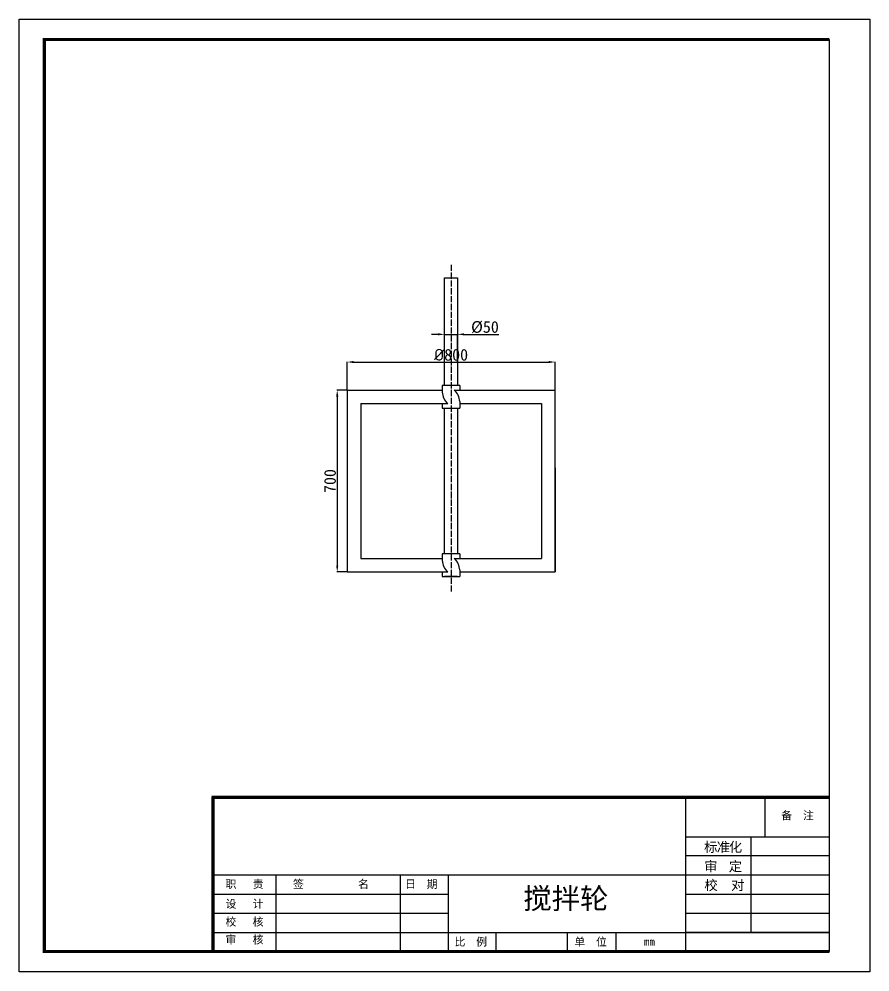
# Model space of a CAD drawing. Header units: millimetres. Extents: x 2128 to 23460, y -18769 to 2996.
# Drawn here: x 20186 to 23460, y -5116 to -1449 of the extents above; entities that cross this region are included whole.
import ezdxf

# ---------------------------------------------------------------- set-up
doc = ezdxf.new("R2010")
doc.units = ezdxf.units.MM
doc.linetypes.add('ACAD_ISO04W100', pattern=[30, 24, -3, 0, -3])
doc.layers.add('中心线', color=1, linetype='ACAD_ISO04W100')
doc.layers.add('标注', color=6, linetype='Continuous')
doc.layers.add('标注线', color=7, linetype='Continuous', lineweight=9)
doc.styles.get("Standard").update_dxf_attribs({"font": ''})
doc.styles.add('STYLE1', font='')
doc.styles.get('Standard').set_extended_font_data('SimSun')
doc.styles.get('STYLE1').set_extended_font_data('FangSong_GB2312')
doc.dimstyles.new('ISO-25', dxfattribs={"dimtxt": 45, "dimasz": 25, "dimexe": 1.25, "dimexo": 0.625, "dimgap": 5, "dimtad": 1, "dimtxsty": 'Standard', "dimcen": 2.5, "dimadec": 0, "dimazin": 0, "dimtfac": 1, "dimtmove": 0, "dimatfit": 3, "dimfxl": 0, "dimarcsym": 0})

# ---------------------------------------------------------------- blocks, each defined once
blk = doc.blocks.new('*D60')
at = {"layer": 'Defpoints', "color": 0, "transparency": 16777216}
for p in [(21872.9, -2662.4), (21822.9, -2772.6), (21872.9, -2769.8)]:
    blk.add_point(p, dxfattribs=at)
at = {"layer": '标注', "color": 0, "lineweight": -2, "transparency": 16777216}
for p, q in [((21797.9, -2662.4), (21772.9, -2662.4)), ((21822.9, -2771.9), (21822.9, -2661.1)), ((21822.9, -2662.4), (21872.9, -2662.4)), ((21872.9, -2769.2), (21872.9, -2661.1)), ((21897.9, -2662.4), (22031.9, -2662.4))]:
    blk.add_line(p, q, dxfattribs=at)
at = {"layer": '标注', "color": 0, "transparency": 16777216}
for points in [[(21797.9, -2658.2), (21797.9, -2666.5), (21822.9, -2662.4)], [(21897.9, -2658.2), (21897.9, -2666.5), (21872.9, -2662.4)]]:
    blk.add_solid(points, dxfattribs=at)
at = {"layer": '标注', "color": 0, "transparency": 16777216, "insert": (21978.5, -2634.9), "char_height": 45, "attachment_point": 5}
blk.add_mtext('%%C50', dxfattribs=at)
blk = doc.blocks.new('*D61')
at = {"layer": 'Defpoints', "color": 0, "transparency": 16777216}
for p in [(21448.2, -2876.8), (21410.1, -3576.8), (21448.2, -3576.8)]:
    blk.add_point(p, dxfattribs=at)
at = {"layer": '标注', "color": 0, "lineweight": -2, "transparency": 16777216}
for p, q in [((21447.6, -2876.8), (21408.9, -2876.8)), ((21410.1, -2901.8), (21410.1, -3551.8)), ((21447.6, -3576.8), (21408.9, -3576.8))]:
    blk.add_line(p, q, dxfattribs=at)
at = {"layer": '标注', "color": 0, "transparency": 16777216}
for points in [[(21405.9, -2901.8), (21414.3, -2901.8), (21410.1, -2876.8)], [(21405.9, -3551.8), (21414.3, -3551.8), (21410.1, -3576.8)]]:
    blk.add_solid(points, dxfattribs=at)
at = {"layer": '标注', "color": 0, "transparency": 16777216, "insert": (21382.6, -3226.8), "char_height": 45, "attachment_point": 5, "rotation": 90}
blk.add_mtext('700', dxfattribs=at)
blk = doc.blocks.new('*D62')
at = {"layer": 'Defpoints', "color": 0, "transparency": 16777216}
for p in [(22248.2, -2768.9), (21448.2, -2876.8), (22248.2, -2876.8)]:
    blk.add_point(p, dxfattribs=at)
at = {"layer": '标注', "color": 0, "lineweight": -2, "transparency": 16777216}
for p, q in [((21448.2, -2876.2), (21448.2, -2767.7)), ((21473.2, -2768.9), (22223.2, -2768.9)), ((22248.2, -2876.2), (22248.2, -2767.7))]:
    blk.add_line(p, q, dxfattribs=at)
at = {"layer": '标注', "color": 0, "transparency": 16777216}
for points in [[(21473.2, -2764.8), (21473.2, -2773.1), (21448.2, -2768.9)], [(22223.2, -2764.8), (22223.2, -2773.1), (22248.2, -2768.9)]]:
    blk.add_solid(points, dxfattribs=at)
at = {"layer": '标注', "color": 0, "transparency": 16777216, "insert": (21848.2, -2741.4), "char_height": 45, "attachment_point": 5}
blk.add_mtext('{\\fISOCPEUR|b0|i0|c0|p34;%%C}800', dxfattribs=at)

msp = doc.modelspace()

# ---------------------------------------------------------------- linework, layer by layer
for p, q in [((23303.442, -5036.8), (23303.442, -1528.133)), ((21822.886, -2858.908), (21822.886, -2444.672)), ((21822.886, -2444.672), (21872.886, -2444.672)), ((21872.886, -2444.672), (21872.886, -2858.908)), ((21814.231, -2858.908), (21814.231, -2884.566)), ((21881.542, -2858.908), (21814.231, -2858.908)), ((21881.542, -2858.908), (21881.542, -2876.79)), ((21448.24, -2876.79), (21448.24, -3576.79)), ((21448.24, -2876.79), (21814.231, -2876.79)), ((21860.476, -2876.79), (22248.24, -2876.79)), ((22248.24, -3576.79), (22248.24, -2876.79)), ((21500.343, -2928.894), (21500.343, -3524.687)), ((21500.343, -2928.894), (21835.297, -2928.894)), ((21814.231, -2928.894), (21814.231, -2946.775)), ((21881.542, -2921.117), (21881.542, -2946.775)), ((21881.542, -2928.894), (22196.136, -2928.894)), ((22196.136, -2928.894), (22196.136, -3524.687)), ((21814.231, -2946.775), (21881.542, -2946.775)), ((21822.886, -3506.805), (21822.886, -2946.775)), ((21872.886, -2946.775), (21872.886, -3506.805)), ((22248.24, -3175.668), (22248.24, -3576.79)), ((21814.231, -3506.805), (21814.231, -3532.463)), ((21881.542, -3506.805), (21814.231, -3506.805)), ((21881.542, -3506.805), (21881.542, -3524.687)), ((21500.343, -3524.687), (21814.231, -3524.687)), ((21860.476, -3524.687), (22196.136, -3524.687)), ((21448.24, -3576.79), (21835.297, -3576.79)), ((21814.231, -3576.79), (21814.231, -3594.672)), ((21881.542, -3569.014), (21881.542, -3594.672)), ((21881.542, -3576.79), (22248.24, -3576.79)), ((21814.231, -3594.672), (21881.542, -3594.672)), ((21872.886, -3594.672), (21822.886, -3594.672)), ((22751.36, -4595.445), (23303.442, -4595.445))]:
    msp.add_line(p, q)
at = {"linetype": 'Continuous', "lineweight": -3}
for p, q in [((20926.135, -4443.425), (23303.442, -4443.425)), ((20926.491, -4443.425), (23303.442, -4443.425)), ((20926.491, -4443.425), (23303.799, -4443.425)), ((22751.36, -5036.8), (22751.36, -4443.427)), ((23055.995, -4595.445), (23055.995, -4443.425)), ((23002.833, -4963.241), (23002.833, -4595.445)), ((23303.442, -4669.004), (22751.36, -4669.004)), ((20938.664, -4742.563), (23303.442, -4742.563)), ((21174.887, -5036.8), (21174.887, -4742.563)), ((21654.123, -5036.8), (21654.123, -4742.563)), ((21838.021, -5036.8), (21838.021, -4742.563)), ((20938.664, -4816.123), (21838.021, -4816.123)), ((22751.36, -4816.123), (23303.442, -4816.123)), ((20938.503, -4889.682), (21838.021, -4889.682)), ((22751.36, -4889.682), (23303.442, -4889.682)), ((20938.503, -4963.241), (21838.021, -4963.241)), ((21838.021, -4963.241), (23303.442, -4963.241)), ((22020.496, -4962.29), (22020.496, -5036.8)), ((22294.69, -4962.29), (22294.69, -5036.8)), ((22481.734, -4962.29), (22481.734, -5036.8)), ((23303.442, -4963.241), (22751.36, -4963.241)), ((20938.478, -5036.8), (23303.442, -5036.8))]:
    msp.add_line(p, q, dxfattribs=at)
at = {"lineweight": -3}
msp.add_lwpolyline([(20186.086, -1449.336), (23459.649, -1449.336), (23459.649, -5115.596), (20186.086, -5115.596)], close=True, dxfattribs=at)
at = {"linetype": 'Continuous', "lineweight": -3, "const_width": 12.26}
for points in [[(23303.442, -1528.133), (20283.059, -1528.133), (20283.059, -5036.8)], [(23303.442, -5036.8), (20283.059, -5036.8), (20283.059, -1528.133)], [(20926.491, -4443.435), (23303.442, -4443.425)], [(20932.531, -4443.435), (20932.531, -5036.8)]]:
    msp.add_lwpolyline(points, dxfattribs=at)
for centre, start, end in [((21879.583, -2880.678), 183.404911, 227.432491), ((21816.19, -2925.005), 3.404911, 47.432491), ((21879.583, -3528.575), 183.404911, 227.432491), ((21816.19, -3572.902), 3.404911, 47.432491)]:
    msp.add_arc(centre, 65.467, start, end)
at = {"layer": '中心线'}
msp.add_line((21847.886, -2394.672), (21847.886, -3651.872), dxfattribs=at)

# ---------------------------------------------------------------- texts
at = {"linetype": 'Continuous', "lineweight": -3, "char_height": 30.64964, "attachment_point": 1}
for s, insert, width in [('{\\fSimSun|b0|i0|c134|p54;备  注}', (23118.638, -4498.237), 410.52998), ('{\\fSimSun|b0|i0|c134|p54;职   责}', (20980.364, -4762.31), 283.58211), ('{\\fSimSun|b0|i0|c134|p54;签          名}', (21239.942, -4762.31), 356.97555), ('{\\fSimSun|b0|i0|c134|p54;日  期}', (21670.908, -4762.31), 283.58211), ('{\\fSimSun|b0|i0|c134|p54;设   计   }', (20980.364, -4838.313), 283.58211), ('{\\fSimSun|b0|i0|c134|p54;校   核   }', (20980.364, -4907.315), 283.58211), ('{\\fSimSun|b0|i0|c134|p54;审   核   }', (20980.364, -4976.066), 283.58211), ('{\\fSimSun|b0|i0|c134|p54;比  例}', (21861.424, -4984.303), 283.58211), ('{\\fSimSun|b0|i0|c134|p54;单  位}', (22322.176, -4984.303), 283.58211), ('{\\fSimSun|b0|i0|c134|p2;mm}', (22590.401, -4983.563), 283.58211)]:
    msp.add_mtext(s, dxfattribs=dict(at, insert=insert, width=width))
at = {"layer": '标注', "insert": (22126.23, -4792.915), "char_height": 80, "attachment_point": 1}
msp.add_mtext_dynamic_manual_height_columns('{\\C0;搅拌轮}', width=913.33857, gutter_width=12.5, heights=[0], dxfattribs=at)
at = {"layer": '标注线', "color": 7, "ltscale": 0.13, "attachment_point": 1, "style": 'STYLE1'}
for s, insert, char_height, width in [('标', (22821.52, -4616.371), 37.736, 47.23771), ('准', (22870.036, -4616.371), 37.736, 47.23771), ('化', (22916.443, -4616.371), 37.736, 47.23771), ('审', (22821.52, -4690.596), 37.736, 47.23771), ('定', (22916.443, -4690.596), 37.736, 47.23771), ('校  对', (22822.548, -4762.948), 37.7359, 190.2792)]:
    msp.add_mtext(s, dxfattribs=dict(at, insert=insert, char_height=char_height, width=width))

# ---------------------------------------------------------------- dimensions: what is measured, and where the dimension line sits
at = {"layer": '标注'}
for base, p1, p2, text, picture, middle in [((21872.886, -2662.375), (21822.886, -2772.559), (21872.886, -2769.806), '%%C<>', '*D60', (21978.511, -2662.375)), ((22248.24, -2768.918), (21448.24, -2876.79), (22248.24, -2876.79), '{\\fISOCPEUR|b0|i0|c0|p34;%%C}<>', '*D62', (21848.24, -2768.918))]:
    dim = msp.add_linear_dim(base=base, p1=p1, p2=p2, text=text, dimstyle='ISO-25', dxfattribs=at)
    dim.commit()
    dim.dimension.update_dxf_attribs({"geometry": picture, "text_midpoint": middle, "dimtype": 160})
dim = msp.add_linear_dim(base=(21410.104, -3576.79), p1=(21448.24, -2876.79), p2=(21448.24, -3576.79), angle=90, dimstyle='ISO-25', dxfattribs=at)
dim.commit()
dim.dimension.update_dxf_attribs({"geometry": '*D61', "text_midpoint": (21382.604, -3226.79)})

doc.saveas('drawing.dxf')
